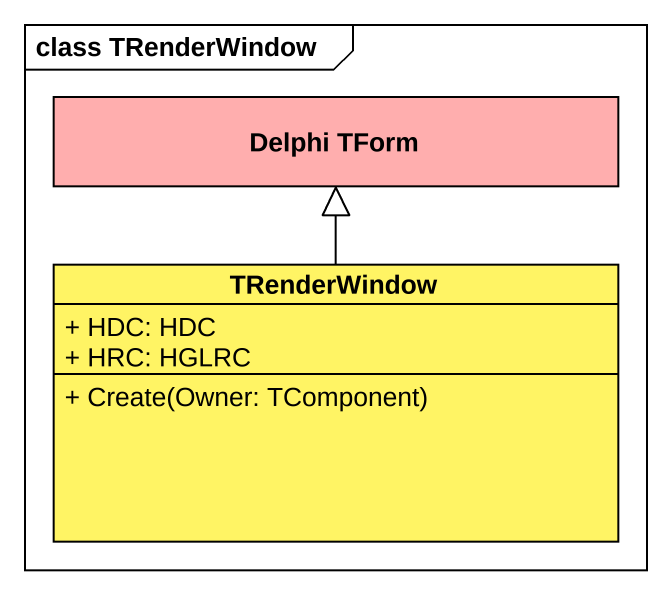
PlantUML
@startuml
mainframe class TRenderWindow
hide circle
hide empty members
skinparam classAttributeIconSize 0
class "Delphi TForm" as Delphi_TForm #FFAEAE
class TRenderWindow #FFF464 {
  + HDC: HDC
  + HRC: HGLRC
  + Create(Owner: TComponent)
}
TRenderWindow -up-|> Delphi_TForm
@enduml
